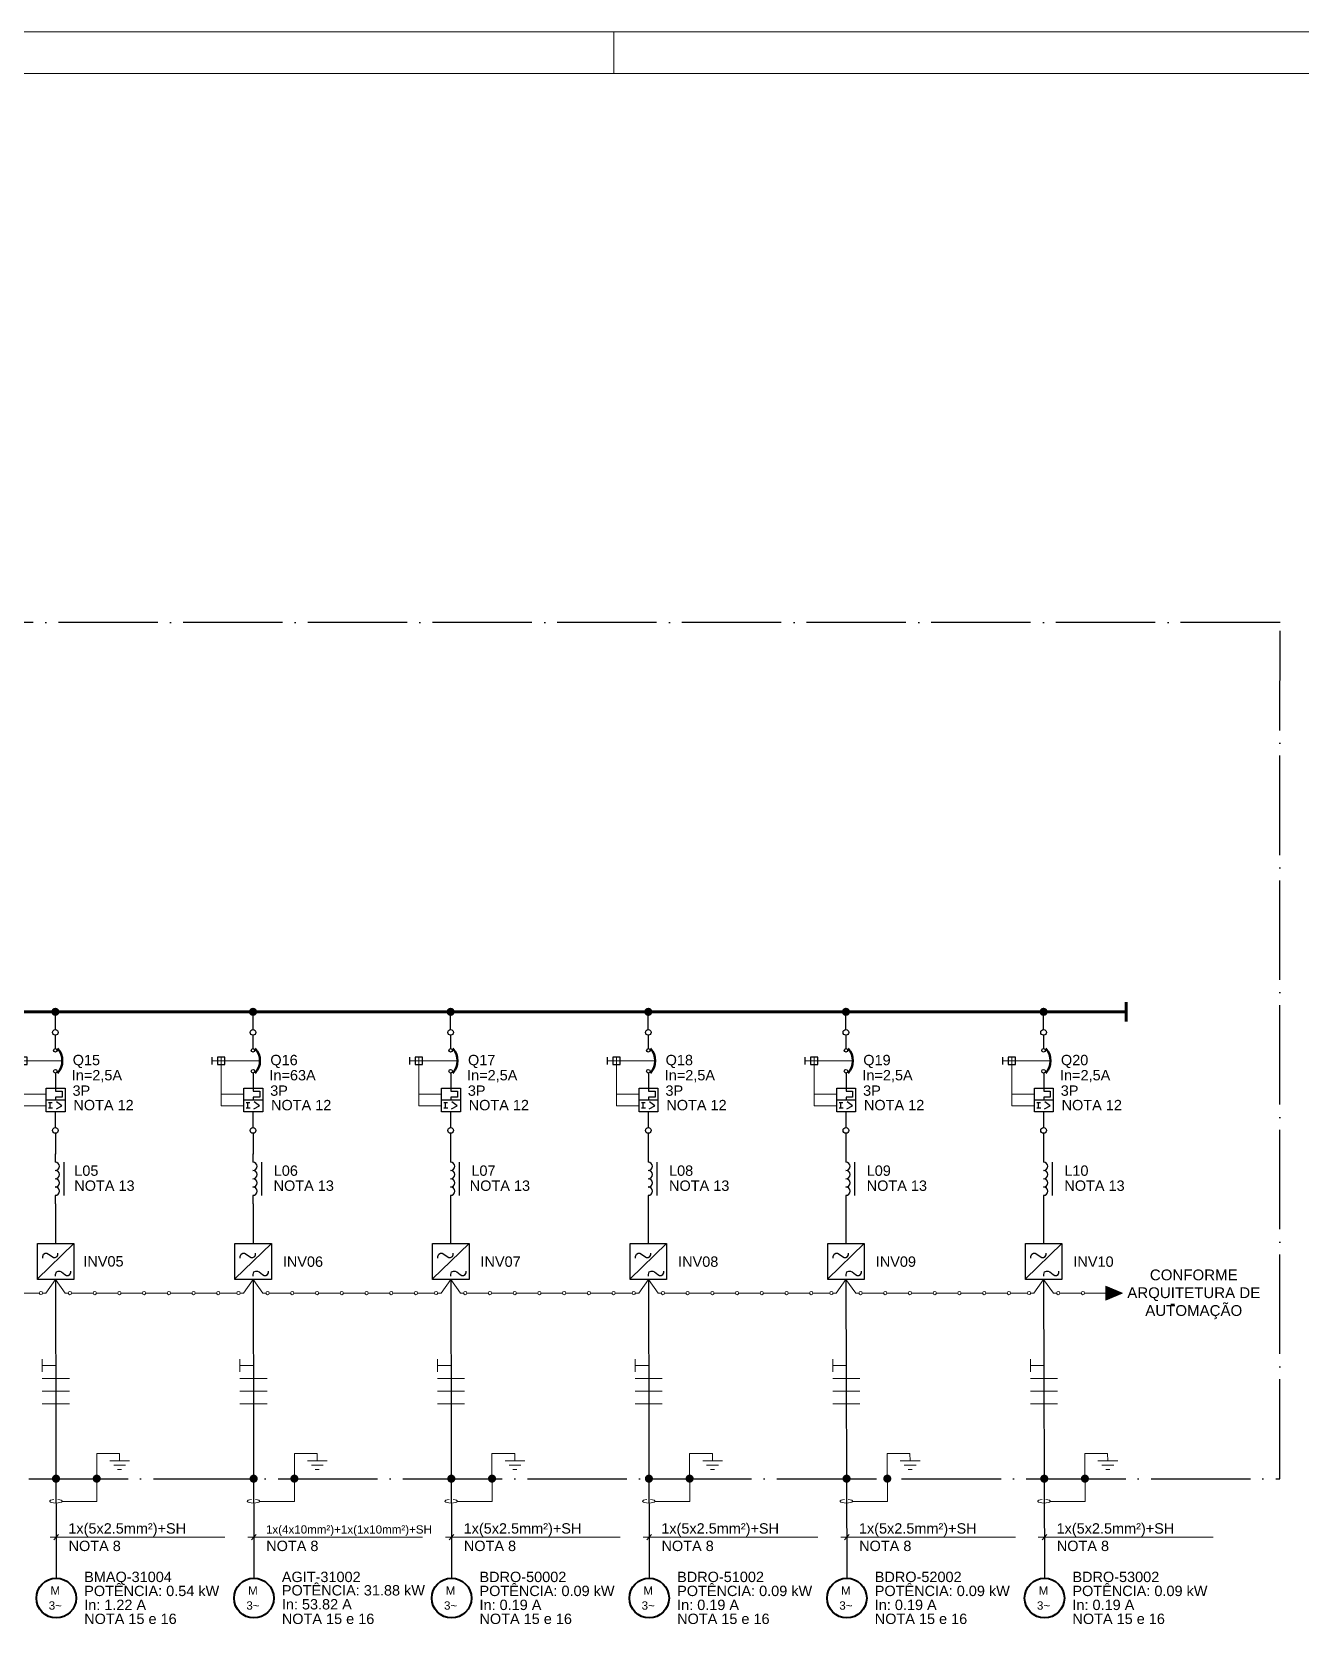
# Model space of a CAD drawing. Header units: inches. Extents: x 8060 to 14805, y -2003 to -1162.
# Drawn here: x 12905.1 to 13211.5, y -1545.8 to -1161.6 of the extents above; entities that cross this region are included whole.
import ezdxf
from ezdxf.enums import TextEntityAlignment as Align

# ---------------------------------------------------------------- set-up
doc = ezdxf.new("R2010")
doc.units = ezdxf.units.IN
doc.header["$MEASUREMENT"] = 0
doc.linetypes.add('ACAD_ISO04W100', pattern=[30, 24, -3, 0, -3])
for name, color, linetype in [('CABOS', 2, 'Continuous'), ('CAIXA DE IDENT.', 6, 'ACAD_ISO04W100'), ('COMPONENTES', 7, 'Continuous'), ('MOLDURA', 5, 'Continuous'), ('PDF2_AM_8', 7, 'Continuous'), ('PDF2_E-TXT20', 7, 'Continuous'), ('ROTAS', 7, 'Continuous'), ('TEXTO DES.', 2, 'Continuous')]:
    doc.layers.add(name, color=color, linetype=linetype)
doc.styles.add('PDF ArialMT', font='arial.ttf')

# ---------------------------------------------------------------- blocks, each defined once
blk = doc.blocks.new('Indutância')
at = {"layer": 'COMPONENTES', "lineweight": 30}
for p, q in [((5383.17, -1082.37), (5383.17, -1080.38)), ((5383.17, -1092.39), (5383.17, -1090.37))]:
    blk.add_line(p, q, dxfattribs=at)
blk.add_lwpolyline([(5385.19, -1082.37), (5385.19, -1090.37)], dxfattribs=at)
blk.add_lwpolyline([(5383.12, -1088.36, 1), (5383.12, -1086.35, 1), (5383.12, -1084.34)], format="xyb", dxfattribs=at)
for centre in [(5383.12, -1083.36), (5383.12, -1089.35)]:
    blk.add_arc(centre, 1.01, 270, 90, dxfattribs=at)
blk = doc.blocks.new('Inversor')
at = {"layer": 'COMPONENTES', "lineweight": 30}
for points in [[(5353.2, -1116.54), (5344.42, -1125.13)], [(5345.71, -1120.12), (5345.71, -1119.72), (5345.92, -1119.1), (5346.33, -1118.89), (5346.73, -1118.89), (5347.13, -1119.1), (5347.96, -1119.72), (5348.36, -1119.93), (5348.76, -1119.93), (5349.18, -1119.72), (5349.37, -1119.31), (5349.37, -1118.89)], [(5348.82, -1124.46), (5348.82, -1124.06), (5349.01, -1123.44), (5349.44, -1123.25), (5349.84, -1123.25), (5350.24, -1123.44), (5351.07, -1124.06), (5351.47, -1124.27), (5351.87, -1124.27), (5352.27, -1124.06), (5352.49, -1123.65), (5352.49, -1123.25)]]:
    blk.add_lwpolyline(points, dxfattribs=at)
blk.add_lwpolyline([(5344.42, -1116.54), (5353.2, -1116.54), (5353.2, -1125.22), (5344.42, -1125.22)], close=True, dxfattribs=at)
blk = doc.blocks.new('disjuntor motor')
at = {"layer": 'COMPONENTES', "lineweight": 30}
for points in [[(5611.23, -947.57), (5611.23, -944.35)], [(5601.35, -951.42), (5601.35, -949.64)], [(5611.23, -953.5), (5611.23, -957.14), (5611.23, -957.86), (5612.8, -957.86), (5612.8, -959.25), (5611.23, -959.25), (5611.23, -959.97)], [(5613.52, -959.97), (5608.95, -959.97)], [(5609.56, -960.57), (5610.41, -960.57)], [(5609.92, -961.88), (5609.92, -960.57)], [(5611.42, -962.13), (5612.74, -961.41), (5611.47, -960.44)], [(5609.56, -961.88), (5610.49, -961.88)], [(5611.23, -966.66), (5611.23, -962.79)]]:
    blk.add_lwpolyline(points, dxfattribs=at)
at = {"layer": 'COMPONENTES', "lineweight": 15}
for points in [[(5612.93, -950.53), (5601.35, -950.53)], [(5608.95, -961.37), (5603.49, -961.37), (5603.49, -949.64)], [(5608.95, -958.55), (5603.49, -958.55)]]:
    blk.add_lwpolyline(points, dxfattribs=at)
at = {"layer": 'COMPONENTES', "lineweight": 30}
for points in [[(5604.4, -949.64), (5602.6, -949.64), (5602.6, -951.42), (5604.4, -951.42)], [(5613.52, -957.14), (5613.52, -962.79), (5608.95, -962.79), (5608.95, -957.14)]]:
    blk.add_lwpolyline(points, close=True, dxfattribs=at)
for centre, radius in [((5611.18, -943.64), 0.688), ((5611.18, -947.98), 0.434), ((5611.18, -953.02), 0.434), ((5611.18, -967.31), 0.688)]:
    blk.add_circle(centre, radius, dxfattribs=at)
at = {"layer": 'COMPONENTES', "lineweight": 50}
blk.add_arc((5608.43, -950.5), 4.43, 318.0432, 41.9568, dxfattribs=at)
blk = doc.blocks.new('ATERRAMENTO')
at = {"layer": 'ROTAS'}
h = blk.add_hatch(color=256, dxfattribs=at)
h.dxf.hatch_style = 1
h.paths.add_polyline_path([(6647.54, -699.87, 1), (6649.51, -699.87, 1)])
at = {"layer": 'PDF2_E-TXT20', "lineweight": 9}
blk.add_line((6640.17, -705.36), (6648.56, -705.36), dxfattribs=at)
for points in [[(6654.04, -695.59), (6654, -693.83), (6648.52, -693.83), (6648.56, -705.36)], [(6651.67, -695.59), (6656.44, -695.59)], [(6652.63, -696.65), (6655.48, -696.65)], [(6653.58, -697.68), (6654.53, -697.68)]]:
    blk.add_lwpolyline(points, dxfattribs=at)
for points in [[(6638.21, -704.92), (6637.5, -704.98), (6637.06, -705.19), (6637.17, -705.4)], [(6637.17, -705.4), (6637.28, -705.61), (6637.92, -705.77), (6638.66, -705.77)], [(6638.66, -705.77), (6639.41, -705.77), (6640.05, -705.61), (6640.16, -705.4)], [(6640.16, -705.4), (6640.27, -705.19), (6639.83, -704.98), (6639.11, -704.92)]]:
    blk.add_open_spline(points, degree=3, dxfattribs=at)
blk = doc.blocks.new('MOTOR TRI')
at = {"layer": 'COMPONENTES', "lineweight": 40}
blk.add_circle((6638.76, -725.71), 4.79, dxfattribs=at)
at = {"layer": 'COMPONENTES', "char_height": 2.01, "attachment_point": 4, "style": 'PDF ArialMT'}
for s, insert in [('M', (6637.35, -723.9)), ('3~', (6636.93, -727.52))]:
    blk.add_mtext(s, dxfattribs=dict(at, insert=insert))
blk = doc.blocks.new('MOLDURA')
at = {"layer": 'MOLDURA', "lineweight": 15}
for p, q in [((3594.47, -1351.45), (2405.47, -1351.45)), ((3224.47, -1361.47), (3224.47, -1351.45)), ((2430.47, -1361.47), (3584.47, -1361.47))]:
    blk.add_line(p, q, dxfattribs=at)
blk = doc.blocks.new('SETA')
at = {"layer": 'ROTAS'}
h = blk.add_hatch(color=256, dxfattribs=at)
h.dxf.hatch_style = 1
h.paths.add_polyline_path([(5730.94, -872), (5726.96, -870.31), (5726.96, -873.69)])
at = {"layer": 'ROTAS', "lineweight": 9}
blk.add_lwpolyline([(5730.94, -872), (5726.96, -870.31), (5726.96, -873.69)], close=True, dxfattribs=at)
blk.add_lwpolyline([(5730.94, -872), (5726.96, -870.31), (5726.96, -873.69)], close=True, dxfattribs=at)

msp = doc.modelspace()

# ---------------------------------------------------------------- hatches: boundary and pattern name
at = {"layer": 'ROTAS'}
h = msp.add_hatch(color=256, dxfattribs=at)
h.dxf.hatch_style = 1
h.paths.add_polyline_path([(12909.8, -1398.07, 1), (12911.78, -1398.07, 1)])
h = msp.add_hatch(color=256, dxfattribs=at)
h.dxf.hatch_style = 1
h.paths.add_polyline_path([(12957.51, -1398.07, 1), (12959.49, -1398.07, 1)])
h = msp.add_hatch(color=256, dxfattribs=at)
h.dxf.hatch_style = 1
h.paths.add_polyline_path([(13005.22, -1398.07, 1), (13007.2, -1398.07, 1)])
h = msp.add_hatch(color=256, dxfattribs=at)
h.dxf.hatch_style = 1
h.paths.add_polyline_path([(13052.93, -1398.07, 1), (13054.91, -1398.07, 1)])
h = msp.add_hatch(color=256, dxfattribs=at)
h.dxf.hatch_style = 1
h.paths.add_polyline_path([(13100.64, -1398.07, 1), (13102.62, -1398.07, 1)])
h = msp.add_hatch(color=256, dxfattribs=at)
h.dxf.hatch_style = 1
h.paths.add_polyline_path([(13148.35, -1398.07, 1), (13150.33, -1398.07, 1)])
h = msp.add_hatch(color=256, dxfattribs=at)
h.dxf.hatch_style = 1
h.paths.add_polyline_path([(12909.96, -1510.73, 1), (12911.94, -1510.73, 1)])
h = msp.add_hatch(color=256, dxfattribs=at)
h.dxf.hatch_style = 1
h.paths.add_polyline_path([(12957.67, -1510.73, 1), (12959.65, -1510.73, 1)])
h = msp.add_hatch(color=256, dxfattribs=at)
h.dxf.hatch_style = 1
h.paths.add_polyline_path([(13005.38, -1510.73, 1), (13007.36, -1510.73, 1)])
h = msp.add_hatch(color=256, dxfattribs=at)
h.dxf.hatch_style = 1
h.paths.add_polyline_path([(13053.09, -1510.73, 1), (13055.07, -1510.73, 1)])
h = msp.add_hatch(color=256, dxfattribs=at)
h.dxf.hatch_style = 1
h.paths.add_polyline_path([(13100.8, -1510.73, 1), (13102.78, -1510.73, 1)])
h = msp.add_hatch(color=256, dxfattribs=at)
h.dxf.hatch_style = 1
h.paths.add_polyline_path([(13148.51, -1510.73, 1), (13150.49, -1510.73, 1)])

# ---------------------------------------------------------------- linework, layer by layer
at = {"layer": 'CABOS', "lineweight": 9}
for points in [[(12907.63, -1481.89), (12907.63, -1484.94)], [(12955.34, -1481.89), (12955.34, -1484.94)], [(13003.05, -1481.89), (13003.05, -1484.94)], [(13050.76, -1481.89), (13050.76, -1484.94)], [(13098.47, -1481.89), (13098.47, -1484.94)], [(13146.18, -1481.89), (13146.18, -1484.94)], [(12907.63, -1483.41), (12910.89, -1483.41)], [(12907.63, -1486.59), (12914.17, -1486.59)], [(12955.34, -1483.41), (12958.6, -1483.41)], [(12955.34, -1486.59), (12961.88, -1486.59)], [(13003.05, -1483.41), (13006.31, -1483.41)], [(13003.05, -1486.59), (13009.59, -1486.59)], [(13050.76, -1483.41), (13054.02, -1483.41)], [(13050.76, -1486.59), (13057.3, -1486.59)], [(13098.47, -1483.41), (13101.73, -1483.41)], [(13098.47, -1486.59), (13105.01, -1486.59)], [(13146.18, -1483.41), (13149.44, -1483.41)], [(13146.18, -1486.59), (13152.72, -1486.59)], [(12914.17, -1489.64), (12907.63, -1489.64), (12914.17, -1489.64)], [(12961.88, -1489.64), (12955.34, -1489.64), (12961.88, -1489.64)], [(13009.59, -1489.64), (13003.05, -1489.64), (13009.59, -1489.64)], [(13057.3, -1489.64), (13050.76, -1489.64), (13057.3, -1489.64)], [(13105.01, -1489.64), (13098.47, -1489.64), (13105.01, -1489.64)], [(13152.72, -1489.64), (13146.18, -1489.64), (13152.72, -1489.64)], [(12914.17, -1492.66), (12907.63, -1492.66), (12914.17, -1492.66)], [(12961.88, -1492.66), (12955.34, -1492.66), (12961.88, -1492.66)], [(13009.59, -1492.66), (13003.05, -1492.66), (13009.59, -1492.66)], [(13057.3, -1492.66), (13050.76, -1492.66), (13057.3, -1492.66)], [(13105.01, -1492.66), (13098.47, -1492.66), (13105.01, -1492.66)], [(13152.72, -1492.66), (13146.18, -1492.66), (13152.72, -1492.66)]]:
    msp.add_lwpolyline(points, dxfattribs=at)
at = {"layer": 'CAIXA DE IDENT.'}
msp.add_lwpolyline([(12272.27, -1304.13), (12272.27, -1510.74), (13206.36, -1510.74), (13206.41, -1304.13)], close=True, dxfattribs=at)
at = {"layer": 'PDF2_AM_8', "lineweight": 9}
for points in [[(12907.69, -1465.93), (12908.47, -1465.93), (12910.8, -1462.63), (12913.15, -1465.93), (12913.91, -1465.93)], [(12955.4, -1465.93), (12956.18, -1465.93), (12958.51, -1462.63), (12960.86, -1465.93), (12961.62, -1465.93)], [(13003.11, -1465.93), (13003.89, -1465.93), (13006.22, -1462.63), (13008.57, -1465.93), (13009.33, -1465.93)], [(13050.82, -1465.93), (13051.6, -1465.93), (13053.93, -1462.63), (13056.28, -1465.93), (13057.04, -1465.93)], [(13098.53, -1465.93), (13099.31, -1465.93), (13101.64, -1462.63), (13103.99, -1465.93), (13104.75, -1465.93)], [(13146.24, -1465.93), (13147.02, -1465.93), (13149.35, -1462.63), (13151.7, -1465.93), (13152.46, -1465.93)]]:
    msp.add_lwpolyline(points, dxfattribs=at)
at = {"layer": 'ROTAS'}
for p, q in [((12910.79, -1427.38), (12910.79, -1432.38)), ((12958.5, -1427.38), (12958.5, -1432.38)), ((13006.21, -1427.38), (13006.21, -1432.38)), ((13053.92, -1427.38), (13053.92, -1432.38)), ((13101.63, -1427.38), (13101.63, -1432.38)), ((13149.34, -1427.38), (13149.34, -1432.38)), ((12910.79, -1444.38), (12910.79, -1453.95)), ((12958.5, -1444.38), (12958.5, -1453.95)), ((13006.21, -1444.38), (13006.21, -1453.95)), ((13053.92, -1444.38), (13053.92, -1453.95)), ((13101.63, -1444.38), (13101.63, -1453.95)), ((13149.34, -1444.38), (13149.34, -1453.95)), ((12910.8, -1462.63), (12911.01, -1534.75)), ((12958.51, -1462.63), (12958.72, -1534.75)), ((13006.22, -1462.63), (13006.43, -1534.75)), ((13053.93, -1462.63), (13054.14, -1534.75)), ((13101.64, -1462.63), (13101.85, -1534.75)), ((13149.35, -1462.63), (13149.56, -1534.75))]:
    msp.add_line(p, q, dxfattribs=at)
at = {"layer": 'ROTAS', "lineweight": 60}
for points in [[(12313.03, -1398.08), (13169.28, -1398.08)], [(13169.28, -1395.77), (13169.28, -1400.38)]]:
    msp.add_lwpolyline(points, dxfattribs=at)
at = {"layer": 'ROTAS', "lineweight": 30}
for points in [[(12910.79, -1402.34), (12910.79, -1398.07)], [(12958.5, -1402.34), (12958.5, -1398.07)], [(13006.21, -1402.34), (13006.21, -1398.07)], [(13053.92, -1402.34), (13053.92, -1398.07)], [(13101.63, -1402.34), (13101.63, -1398.07)], [(13149.34, -1402.34), (13149.34, -1398.07)]]:
    msp.add_lwpolyline(points, dxfattribs=at)
at = {"layer": 'ROTAS', "lineweight": 9}
for points in [[(12902.82, -1465.93), (12906.88, -1465.93), (12906.88, -1465.93)], [(12914.72, -1465.93), (12918.82, -1465.93), (12919.88, -1465.93)], [(12920.69, -1465.93), (12924.79, -1465.93), (12925.85, -1465.93)], [(12926.65, -1465.93), (12930.76, -1465.93), (12931.82, -1465.93)], [(12932.62, -1465.93), (12936.73, -1465.93), (12937.79, -1465.93)], [(12938.59, -1465.93), (12942.7, -1465.93), (12943.76, -1465.93)], [(12944.56, -1465.93), (12948.67, -1465.93), (12949.73, -1465.93)], [(12950.53, -1465.93), (12954.59, -1465.93), (12954.59, -1465.93)], [(12962.43, -1465.93), (12966.53, -1465.93), (12967.59, -1465.93)], [(12968.4, -1465.93), (12972.5, -1465.93), (12973.56, -1465.93)], [(12974.37, -1465.93), (12978.47, -1465.93), (12979.53, -1465.93)], [(12980.33, -1465.93), (12984.44, -1465.93), (12985.5, -1465.93)], [(12986.3, -1465.93), (12990.41, -1465.93), (12991.47, -1465.93)], [(12992.27, -1465.93), (12996.38, -1465.93), (12997.44, -1465.93)], [(12998.24, -1465.93), (13002.3, -1465.93), (13002.3, -1465.93)], [(13010.14, -1465.93), (13014.24, -1465.93), (13015.3, -1465.93)], [(13016.11, -1465.93), (13020.21, -1465.93), (13021.27, -1465.93)], [(13022.08, -1465.93), (13026.18, -1465.93), (13027.24, -1465.93)], [(13028.04, -1465.93), (13032.15, -1465.93), (13033.21, -1465.93)], [(13034.01, -1465.93), (13038.12, -1465.93), (13039.18, -1465.93)], [(13039.98, -1465.93), (13044.09, -1465.93), (13045.15, -1465.93)], [(13045.95, -1465.93), (13050.02, -1465.93), (13050.02, -1465.93)], [(13057.85, -1465.93), (13061.95, -1465.93), (13063.01, -1465.93)], [(13063.82, -1465.93), (13067.92, -1465.93), (13068.98, -1465.93)], [(13069.79, -1465.93), (13073.89, -1465.93), (13074.95, -1465.93)], [(13075.76, -1465.93), (13079.86, -1465.93), (13080.92, -1465.93)], [(13081.72, -1465.93), (13085.83, -1465.93), (13086.89, -1465.93)], [(13087.69, -1465.93), (13091.8, -1465.93), (13092.86, -1465.93)], [(13093.66, -1465.93), (13097.73, -1465.93), (13097.73, -1465.93)], [(13105.56, -1465.93), (13109.66, -1465.93), (13110.72, -1465.93)], [(13111.53, -1465.93), (13115.63, -1465.93), (13116.69, -1465.93)], [(13117.5, -1465.93), (13121.6, -1465.93), (13122.66, -1465.93)], [(13123.47, -1465.93), (13127.57, -1465.93), (13128.63, -1465.93)], [(13129.43, -1465.93), (13133.54, -1465.93), (13134.6, -1465.93)], [(13135.4, -1465.93), (13139.51, -1465.93), (13140.57, -1465.93)], [(13141.37, -1465.93), (13145.44, -1465.93), (13145.44, -1465.93)], [(13153.27, -1465.93), (13157.37, -1465.93), (13158.43, -1465.93)], [(13159.24, -1465.93), (13163.34, -1465.93), (13164.4, -1465.93)], [(12909.52, -1524.88), (12951.72, -1524.88)], [(12910.41, -1525.51), (12911.57, -1524.22)], [(12957.23, -1524.88), (12999.43, -1524.88)], [(12958.12, -1525.51), (12959.28, -1524.22)], [(13004.94, -1524.88), (13047.14, -1524.88)], [(13005.83, -1525.51), (13006.99, -1524.22)], [(13052.65, -1524.88), (13094.85, -1524.88)], [(13053.54, -1525.51), (13054.7, -1524.22)], [(13100.36, -1524.88), (13142.56, -1524.88)], [(13101.25, -1525.51), (13102.41, -1524.22)], [(13148.07, -1524.88), (13190.27, -1524.88)], [(13148.96, -1525.51), (13150.12, -1524.22)]]:
    msp.add_lwpolyline(points, dxfattribs=at)
for centre in [(12907.29, -1465.92), (12914.31, -1465.93), (12920.28, -1465.93), (12926.25, -1465.93), (12932.22, -1465.93), (12938.19, -1465.93), (12944.16, -1465.93), (12950.13, -1465.93), (12955, -1465.92), (12962.02, -1465.93), (12967.99, -1465.93), (12973.96, -1465.93), (12979.93, -1465.93), (12985.9, -1465.93), (12991.87, -1465.93), (12997.84, -1465.93), (13002.71, -1465.92), (13009.73, -1465.93), (13015.7, -1465.93), (13021.67, -1465.93), (13027.64, -1465.93), (13033.61, -1465.93), (13039.58, -1465.93), (13045.55, -1465.93), (13050.42, -1465.92), (13057.44, -1465.93), (13063.41, -1465.93), (13069.38, -1465.93), (13075.35, -1465.93), (13081.32, -1465.93), (13087.29, -1465.93), (13093.26, -1465.93), (13098.13, -1465.92), (13105.16, -1465.93), (13111.12, -1465.93), (13117.09, -1465.93), (13123.06, -1465.93), (13129.03, -1465.93), (13135, -1465.93), (13140.97, -1465.93), (13145.84, -1465.92), (13152.87, -1465.93), (13158.83, -1465.93)]:
    msp.add_circle(centre, 0.402, dxfattribs=at)

# ---------------------------------------------------------------- block references
msp.add_blockref('MOLDURA', (9821.13, 189.88))
at = {"layer": 'CAIXA DE IDENT.'}
for p in [(6272.25, -813.83), (6319.96, -813.83), (6367.67, -813.83), (6415.38, -813.83), (6463.09, -813.83), (6510.8, -813.83)]:
    msp.add_blockref('MOTOR TRI', p, dxfattribs=at)
at = {"layer": 'COMPONENTES'}
for name, p in [('disjuntor motor', (7299.61, -459.38)), ('disjuntor motor', (7347.32, -459.38)), ('disjuntor motor', (7395.03, -459.38)), ('disjuntor motor', (7442.74, -459.38)), ('disjuntor motor', (7490.45, -459.38)), ('disjuntor motor', (7538.16, -459.38)), ('Indutância', (7527.66, -351.99)), ('Indutância', (7575.37, -351.99)), ('Indutância', (7623.08, -351.99)), ('Indutância', (7670.79, -351.99)), ('Indutância', (7718.5, -351.99)), ('Indutância', (7766.21, -351.99)), ('Inversor', (7562.02, -337.41)), ('Inversor', (7609.73, -337.41)), ('Inversor', (7657.44, -337.41)), ('Inversor', (7705.15, -337.41)), ('Inversor', (7752.86, -337.41)), ('Inversor', (7800.57, -337.41)), ('ATERRAMENTO', (6272.25, -810.85)), ('ATERRAMENTO', (6319.96, -810.85)), ('ATERRAMENTO', (6367.67, -810.85)), ('ATERRAMENTO', (6415.38, -810.85)), ('ATERRAMENTO', (6463.09, -810.85)), ('ATERRAMENTO', (6510.8, -810.85))]:
    msp.add_blockref(name, p, dxfattribs=at)
at = {"layer": 'ROTAS'}
msp.add_blockref('SETA', (7437.44, -593.93), dxfattribs=at)

# ---------------------------------------------------------------- texts
at = {"layer": 'TEXTO DES.', "style": 'PDF ArialMT'}
for s, height, p in [('Q15', 2.5, (12914.98, -1410.95)), ('Q16', 2.5, (12962.69, -1410.95)), ('Q17', 2.5, (13010.4, -1410.95)), ('Q18', 2.5, (13058.11, -1410.95)), ('Q19', 2.5, (13105.82, -1410.95)), ('Q20', 2.5, (13153.53, -1410.95)), ('In=2,5A', 2.5, (12914.76, -1414.61)), ('In=63A', 2.5, (12962.47, -1414.61)), ('In=2,5A', 2.5, (13010.18, -1414.61)), ('In=2,5A', 2.5, (13057.89, -1414.61)), ('In=2,5A', 2.5, (13105.6, -1414.61)), ('In=2,5A', 2.5, (13153.31, -1414.61)), ('3P', 2.5, (12914.94, -1418.33)), ('3P', 2.5, (12962.65, -1418.33)), ('3P', 2.5, (13010.36, -1418.33)), ('3P', 2.5, (13058.07, -1418.33)), ('3P', 2.5, (13105.78, -1418.33)), ('3P', 2.5, (13153.49, -1418.33)), ('NOTA 12', 2.5, (12915.14, -1421.82)), ('NOTA 12', 2.5, (12962.85, -1421.82)), ('NOTA 12', 2.5, (13010.56, -1421.82)), ('NOTA 12', 2.5, (13058.27, -1421.82)), ('NOTA 12', 2.5, (13105.98, -1421.82)), ('NOTA 12', 2.5, (13153.69, -1421.82)), ('L05', 2.5, (12915.36, -1437.64)), ('L06', 2.5, (12963.51, -1437.64)), ('L07', 2.5, (13011.22, -1437.64)), ('L08', 2.5, (13058.93, -1437.64)), ('L09', 2.5, (13106.64, -1437.64)), ('L10', 2.5, (13154.35, -1437.64)), ('NOTA 13', 2.5, (12915.36, -1441.27)), ('NOTA 13', 2.5, (12963.47, -1441.27)), ('NOTA 13', 2.5, (13010.82, -1441.27)), ('NOTA 13', 2.5, (13058.93, -1441.27)), ('NOTA 13', 2.5, (13106.64, -1441.27)), ('NOTA 13', 2.5, (13154.35, -1441.27)), ('INV05', 2.5, (12917.55, -1459.53)), ('INV06', 2.5, (12965.7, -1459.6)), ('INV07', 2.5, (13013.41, -1459.6)), ('INV08', 2.5, (13061.12, -1459.6)), ('INV09', 2.5, (13108.83, -1459.6)), ('INV10', 2.5, (13156.54, -1459.6)), ('1x(5x2.5mm²)+SH', 2.5, (12913.92, -1523.98)), ('1x(5x2.5mm²)+SH', 2.5, (13009.34, -1523.98)), ('1x(5x2.5mm²)+SH', 2.5, (13057.05, -1523.98)), ('1x(5x2.5mm²)+SH', 2.5, (13104.76, -1523.98)), ('1x(5x2.5mm²)+SH', 2.5, (13152.47, -1523.98)), ('1x(4x10mm²)+1x(1x10mm²)+SH', 2, (12961.63, -1523.98)), ('NOTA 8', 2.5, (12913.98, -1528.2)), ('NOTA 8', 2.5, (12961.69, -1528.2)), ('NOTA 8', 2.5, (13009.4, -1528.2)), ('NOTA 8', 2.5, (13057.11, -1528.2)), ('NOTA 8', 2.5, (13104.82, -1528.2)), ('NOTA 8', 2.5, (13152.53, -1528.2)), ('BMAQ-31004', 2.5, (12917.75, -1535.68)), ('AGIT-31002', 2.5, (12965.46, -1535.68)), ('BDRO-50002', 2.5, (13013.17, -1535.68)), ('BDRO-51002', 2.5, (13060.88, -1535.68)), ('BDRO-52002', 2.5, (13108.59, -1535.68)), ('BDRO-53002', 2.5, (13156.3, -1535.68)), ('POTÊNCIA: 0.54 kW', 2.5, (12917.75, -1539.06)), ('POTÊNCIA: 31.88 kW', 2.5, (12965.46, -1538.92)), ('POTÊNCIA: 0.09 kW', 2.5, (13013.17, -1539.06)), ('POTÊNCIA: 0.09 kW', 2.5, (13060.88, -1539.06)), ('POTÊNCIA: 0.09 kW', 2.5, (13108.59, -1539.06)), ('POTÊNCIA: 0.09 kW', 2.5, (13156.3, -1539.06)), ('In: 1.22 A', 2.5, (12917.75, -1542.43)), ('In: 53.82 A', 2.5, (12965.46, -1542.29)), ('In: 0.19 A', 2.5, (13013.17, -1542.43)), ('In: 0.19 A', 2.5, (13060.88, -1542.43)), ('In: 0.19 A', 2.5, (13108.59, -1542.43)), ('In: 0.19 A', 2.5, (13156.3, -1542.43)), ('NOTA 15 e 16', 2.5, (12917.75, -1545.8)), ('NOTA 15 e 16', 2.5, (12965.46, -1545.8)), ('NOTA 15 e 16', 2.5, (13013.17, -1545.8)), ('NOTA 15 e 16', 2.5, (13060.88, -1545.8)), ('NOTA 15 e 16', 2.5, (13108.59, -1545.8)), ('NOTA 15 e 16', 2.5, (13156.3, -1545.8))]:
    msp.add_text(s, height=height, dxfattribs=at).set_placement(p)
for s, height, p in [('CONFORME', 2.601, (13185.59, -1463.63)), ('ARQUITETURA DE', 2.6014, (13185.59, -1467.93)), ('AUTOMAÇÃO', 2.601, (13185.59, -1472.23)), ('-', 2.6, (13180.5, -1470.43))]:
    msp.add_text(s, height=height, dxfattribs=at).set_placement(p, align=Align.BOTTOM_CENTER)

doc.saveas('drawing.dxf')
